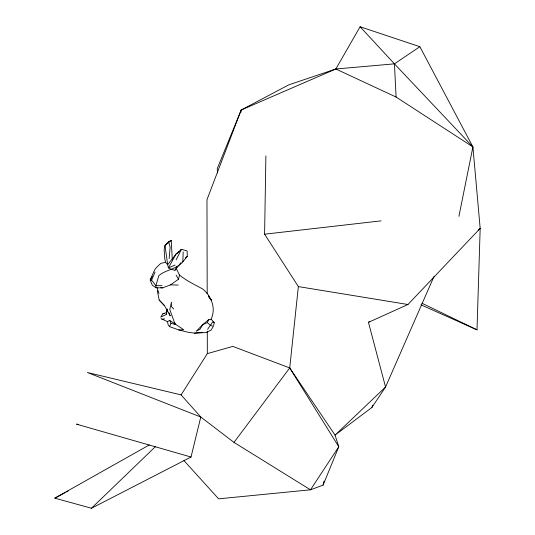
<?xml version="1.0" encoding="UTF-8"?>
<svg xmlns="http://www.w3.org/2000/svg" width="535" height="535" viewBox="0 0 535 535"><rect width="100%" height="100%" fill="white"/><g stroke="black" fill="none" stroke-linecap="round" stroke-linejoin="round"><path stroke-width="0.8" d="M149.352 444.906L54.824 498.159L91.458 508.25L191.022 457.024L200.792 417.026L87.419 372.514L181.084 394.883L200.792 417.026L233.982 442.391L289.723 367.94L298.363 286.599L264.598 234.19L265.888 155.946M420.945 304.81L477.006 329.854L480.176 228.385L472.913 146.924L419.861 46.699L360.088 26.75L335.846 68.995L241.191 110.003L217.197 168.766L217.691 172.879M169.134 258.586L170.143 247.19L168.565 241.713L171.26 240.416L172.257 259.375M166.378 314.446L167.114 309.11L166.378 314.446L160.741 317.094L162.881 313.737L166.552 312.607M176.236 268.47L179.492 275.037L178.516 279.237L170.571 284.854L162.413 287.904L155.979 287.743L155.852 285.683L158.908 275.505C166.171 269.566 176.483 269.339 182.83 261.802L183.164 251.905M240.85 112.477L241.191 110.003L288.8 84.844L335.846 68.995L394.442 63.852L419.861 46.699M213.625 325.608L214.221 322.632L211.084 319.194C216.207 308.528 211.572 296.25 202.805 289.054C194.867 284.68 186.541 280.882 179.492 275.037M458.91 216.354L472.913 146.924L394.442 63.852L360.088 26.75M183.926 460.548L218.608 498.834L310.481 489.806L323.087 485.138L324.049 481.105M155.979 287.743L152.268 285.202L150.188 279.999L154.862 269.473L157.176 266.758L160.874 263.36L165.522 262.31L167.656 264.711L168.391 267.861L171.561 269.493L174.978 270.262L180.964 262.658M241.191 110.003L206.965 199.722L207.192 293.722M208.489 319.79L202.758 324.638L200.09 329.119L196.265 331.245L202.758 324.638L207.379 322.592L208.489 319.79L211.084 319.194M323.087 485.138L338.782 446.745L335.05 435.115L289.723 367.94L232.819 346.399L207.333 353.622L181.084 394.883M162.018 285.677L155.852 285.683L151.612 280.179L155.07 272.021M433.972 276.488L385.548 387.026L335.05 435.115L371.852 407.516L372.841 405.222M207.379 322.592L210.355 325.267L213.338 326.37L211.098 330.082L206.035 332.569L194.452 333.111L188.266 332.295L178.824 329.941L169.541 326.624L170.986 323.334L169.675 320.371L167.495 321.716L161.028 318.592M176.155 259.796L181.472 249.31L187.156 250.948L187.243 256.419L182.83 261.802M174.978 270.262L177.038 266.49M150.188 279.999L152.294 276.481M180.349 250.393L181.472 249.31L176.229 253.837L168.391 267.861L175.119 265.072M371.852 407.516L385.548 387.026L368.461 322.351L369.738 321.288M207.587 329.326L212.776 321.909L214.221 322.632M176.229 253.837L167.656 264.711L165.014 245.384L168.565 241.713M368.461 322.351L407.958 304.502L480.176 228.385L478.29 229.996M91.458 508.25L155.658 446.397M176.978 253.637L179.225 251.477M185.337 257.91L187.243 256.419M171.26 240.416L165.014 245.384L164.138 249.571L164.78 258.773L165.522 262.31M54.824 498.159L65.096 492.688M66.567 491.906L68.032 491.123M161.965 319.355L164.586 318.8M264.598 234.19L381.06 220.861M194.452 333.111L202.484 332.489M162.881 313.737L164.459 313.637M178.824 329.941L183.766 329.761L169.675 320.371M170.571 284.854L178.229 285.048M78.13 424.329L76.478 424.148L191.022 457.024M298.363 286.599L407.958 304.502M160.788 287.596L162.413 287.904M170.986 323.334L175.132 324.364L174.791 322.739M150.322 279.584L151.612 280.179M335.846 68.995L396.087 97.056L472.913 146.924M421.948 303.231L477.006 329.854M233.982 442.391L310.481 489.806L338.782 446.745L289.723 367.94M157.277 290.612L159.189 300.061L164.526 305.699L170.264 315.877L169.047 312.888M159.189 300.061L164.526 305.699M173.681 308.929L171.421 306.528L171.467 302.128L169.796 309.524L175.132 324.364M208.336 296.229L211.345 300.195L208.349 295.942M169.541 326.624L168.15 324.752L167.495 321.716M176.095 275.104L178.516 279.237M156.982 287.556L158.989 293.494M394.442 63.852L396.087 97.056M207.279 331.158L207.333 353.622"/></g></svg>
